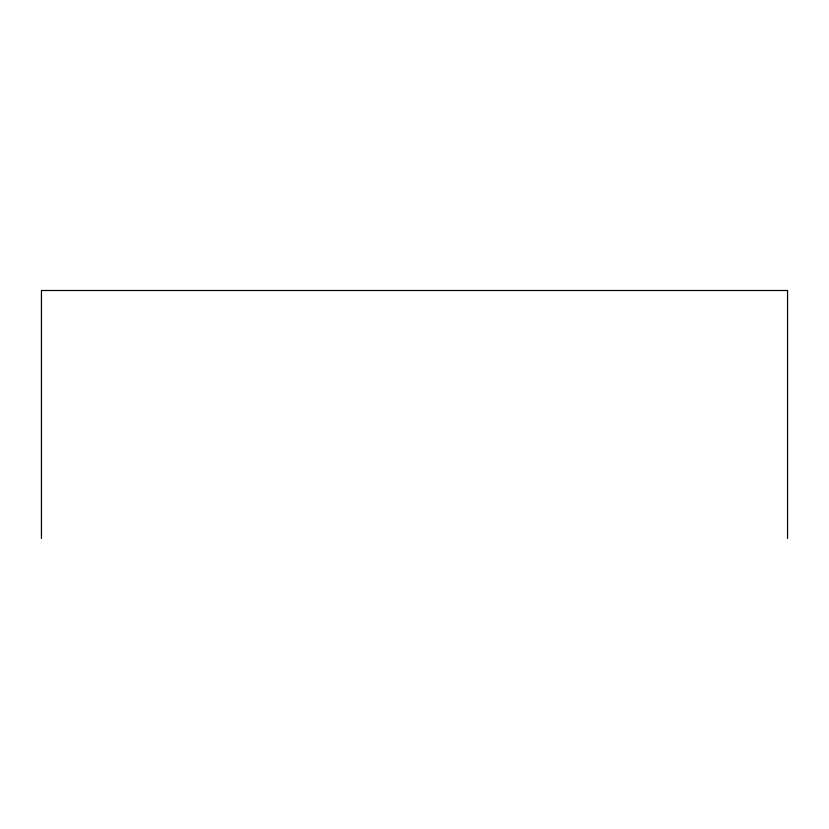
<?xml version="1.0" encoding="UTF-8"?>
<svg xmlns="http://www.w3.org/2000/svg" width="829" height="829" viewBox="0 0 829 829"><rect width="100%" height="100%" fill="white"/><g stroke="black" fill="none" stroke-linecap="round" stroke-linejoin="round"><path stroke-width="1.24" d="M787.55 538.498L787.55 290.502L41.45 290.502L41.45 538.498"/></g></svg>
